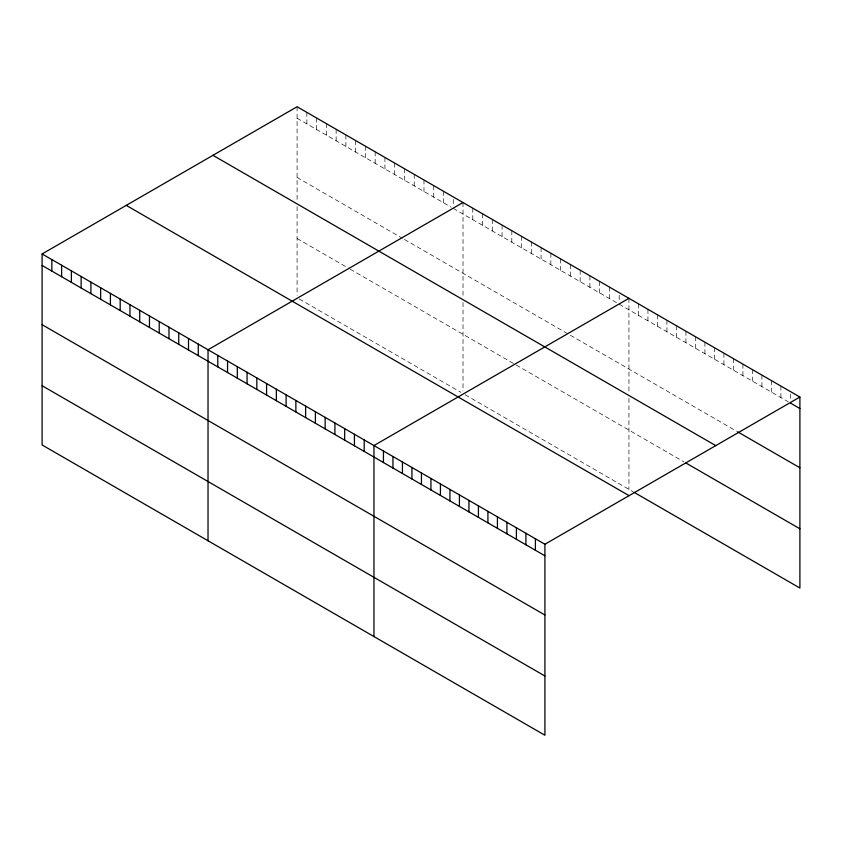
<?xml version="1.0" encoding="UTF-8"?>
<svg xmlns="http://www.w3.org/2000/svg" width="842" height="842" viewBox="0 0 842 842"><rect width="100%" height="100%" fill="white"/><g stroke="black" fill="none" stroke-linecap="round" stroke-linejoin="round"><path stroke-width="0.63" stroke-dasharray="4.21 3.16" d="M297.089 106.745L297.089 201.638M297.089 118.238L451.091 207.143M453.259 208.395L617.018 302.941M619.186 304.194L788.291 401.823M297.089 177.473L402.287 238.212M404.455 239.465L568.213 334.011M570.381 335.253L736.582 431.209M297.089 238.507L349.146 268.566M350.23 269.187L515.072 364.365M516.157 364.986L683.82 461.784M299.257 299.005L460.848 392.288M465.184 394.793L633.163 491.781M790.406 394.109L790.406 400.487M780.902 386.068L780.902 397.561M771.409 380.584L771.409 392.077M761.915 375.1L761.915 386.594M752.411 369.617L752.411 381.11M742.918 364.133L742.918 375.627M733.414 358.65L733.414 370.143M723.92 353.166L723.92 364.66M714.426 347.683L714.426 359.176M704.922 342.199L704.922 353.693M695.429 336.716L695.429 348.209M685.935 331.232L685.935 342.726M676.431 325.749L676.431 337.242M666.938 320.265L666.938 331.759M657.434 314.782L657.434 326.275M647.94 309.298L647.94 320.791M638.447 303.815L638.447 315.308M628.942 298.331L628.942 393.225M628.942 398.319L628.942 489.339M619.186 295.258L619.186 301.636M609.429 287.059L609.429 298.563M599.662 281.428L599.662 292.921M589.905 275.797L589.905 287.29M580.149 270.156L580.149 281.649M570.381 264.525L570.381 276.018M560.625 258.883L560.625 270.387M550.868 253.253L550.868 264.746M541.101 247.622L541.101 259.115M531.344 241.98L531.344 253.474M521.577 236.349L521.577 247.843M511.82 230.708L511.82 242.212M502.064 225.077L502.064 236.57M492.296 219.446L492.296 230.94M482.54 213.805L482.54 225.298M472.783 208.174L472.783 219.667M463.016 202.533L463.016 297.426M463.016 302.52L463.016 391.077M453.259 199.459L453.259 205.848M443.502 191.271L443.502 202.764M433.735 185.629L433.735 197.123M423.979 179.999L423.979 191.492M414.222 174.357L414.222 185.861M404.455 168.726L404.455 180.22M394.698 163.095L394.698 174.589M384.941 157.454L384.941 168.947M375.174 151.823L375.174 163.316M365.417 146.182L365.417 157.686M355.65 140.551L355.65 152.044M345.894 134.92L345.894 146.413M336.137 129.279L336.137 140.772M326.37 123.648L326.37 135.141M316.613 118.006L316.613 129.51M306.856 112.375L306.856 123.869M297.089 206.722L297.089 295.279"/><path stroke-width="1.26" d="M42.1 253.958L544.911 544.248L544.911 735.255L42.1 444.965L42.1 253.958L297.089 106.745L799.9 397.035L799.9 588.042L634.226 492.391M463.016 202.533L208.027 349.756L208.027 540.764M628.942 298.331L373.953 445.555L373.953 636.563M544.911 544.248L799.9 397.035M790.406 403.044L799.9 408.528M737.634 431.82L799.9 467.773M212.942 155.317L715.753 445.618M685.935 463.005L799.9 528.797M126.247 205.374L629.058 495.664M42.1 265.451L544.911 555.752M42.1 324.696L544.911 614.986M42.1 385.731L544.911 676.021M535.407 538.764L535.407 550.268M525.913 533.281L525.913 544.785M516.409 527.797L516.409 539.301M506.916 522.314L506.916 533.817M497.422 516.83L497.422 528.334M487.918 511.347L487.918 522.85M478.424 505.874L478.424 517.367M468.931 500.39L468.931 511.883M459.427 494.907L459.427 506.4M449.933 489.423L449.933 500.916M440.44 483.94L440.44 495.433M430.936 478.456L430.936 489.949M421.442 472.972L421.442 484.466M411.938 467.489L411.938 478.982M402.444 462.005L402.444 473.499M392.951 456.522L392.951 468.015M383.447 451.038L383.447 462.532M364.197 439.913L364.197 451.417M354.429 434.283L354.429 445.776M344.673 428.652L344.673 440.145M334.916 423.01L334.916 434.504M325.149 417.379L325.149 428.873M315.392 411.738L315.392 423.242M305.625 406.107L305.625 417.6M295.868 400.476L295.868 411.97M286.112 394.835L286.112 406.328M276.344 389.204L276.344 400.697M266.588 383.563L266.588 395.066M256.831 377.932L256.831 389.425M247.064 372.301L247.064 383.794M237.307 366.659L237.307 378.153M227.55 361.029L227.55 372.522M217.783 355.387L217.783 366.891M198.27 344.125L198.27 355.619M188.503 338.484L188.503 349.977M178.746 332.853L178.746 344.346M168.989 327.212L168.989 338.716M159.222 321.581L159.222 333.074M149.466 315.95L149.466 327.443M139.709 310.309L139.709 321.802M129.942 304.678L129.942 316.171M120.185 299.036L120.185 310.54M110.418 293.405L110.418 304.899M100.661 287.775L100.661 299.268M90.904 282.133L90.904 293.626M81.137 276.502L81.137 287.996M71.381 270.861L71.381 282.365M61.624 265.23L61.624 276.723M51.857 259.599L51.857 271.092"/></g></svg>
